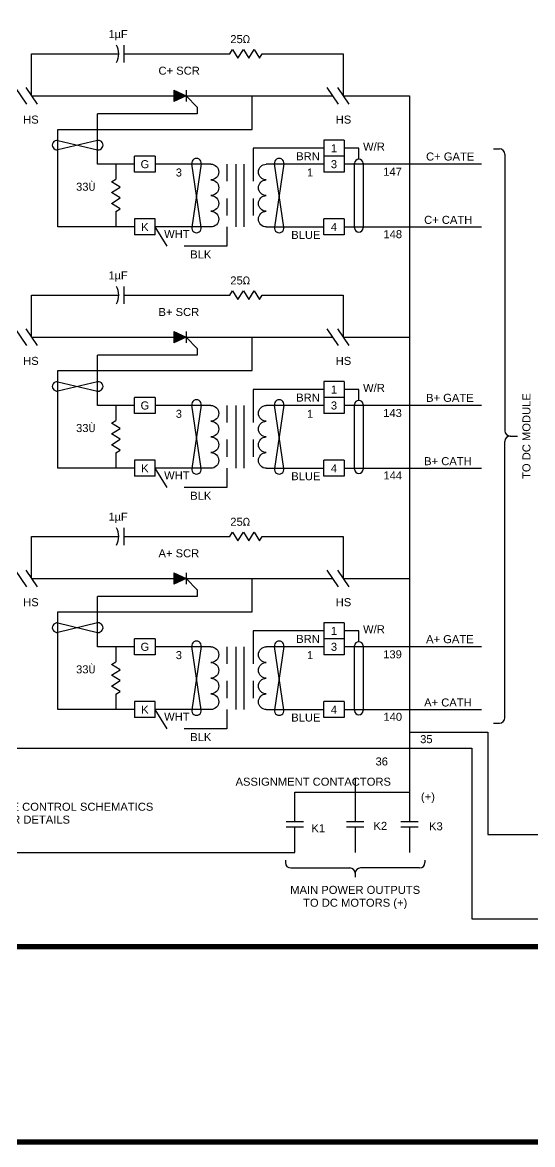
# Model space of a CAD drawing. Extents: x 1.5 to 19.5, y -3 to 8.3.
# Drawn here: x 7.22 to 10.21, y -2.97 to 3.6 of the extents above; entities that cross this region are included whole.
import ezdxf
from ezdxf.enums import TextEntityAlignment as Align

# ---------------------------------------------------------------- set-up
doc = ezdxf.new("R2010")
doc.units = 0
doc.header["$MEASUREMENT"] = 0
doc.linetypes.add('DASHED2', pattern=[0.375, 0.25, -0.125])
doc.layers.get('0').update_dxf_attribs({"linetype": 'CONTINUOUS'})
doc.layers.add('DRAWING', color=7, linetype='CONTINUOUS')
doc.styles.get("Standard").update_dxf_attribs({"font": 'ARIAL.TTF'})

# ---------------------------------------------------------------- blocks, each defined once
blk = doc.blocks.new('resistor')
for p, q in [((0, 0), (0.0156, 0.0254)), ((0.0156, 0.0254), (0.0469, -0.0254)), ((0.0469, -0.0254), (0.0799, 0.0254)), ((0.0799, 0.0254), (0.1111, -0.0254)), ((0.1111, -0.0254), (0.1424, 0.0254)), ((0.1424, 0.0254), (0.1736, -0.0254)), ((0.1736, -0.0254), (0.1892, 0))]:
    blk.add_line(p, q)
blk = doc.blocks.new('coil')
for centre in [(0.046, 0), (0.1379, 0), (0.2298, 0), (0.3217, 0)]:
    blk.add_arc(centre, 0.046, 0, 180)
blk = doc.blocks.new('pcap')
blk.add_line((0, 0.0508), (0, -0.0508))
blk.add_arc((0.1367, 0), 0.1055, 151.227, 208.773)
blk = doc.blocks.new('diode')
blk.add_hatch(color=256).paths.add_polyline_path([(0.0721, 0), (0, 0.0333), (0, -0.0333)])
for p, q in [((0, 0.0333), (0.0721, 0)), ((0, 0.0333), (0, -0.0333)), ((0.0721, 0), (0, -0.0333)), ((0.0721, 0.0333), (0.0721, -0.0333))]:
    blk.add_line(p, q)
blk = doc.blocks.new('npcap')
for p, q in [((0, 0.0508), (0, -0.0508)), ((0.0312, 0.0508), (0.0312, -0.0508))]:
    blk.add_line(p, q)

msp = doc.modelspace()

# ---------------------------------------------------------------- linework, layer by layer
at = {"color": 7, "const_width": 0.031}
msp.add_lwpolyline([(19.4486, -2.9542), (19.4486, 8.2458), (1.5286, 8.2458), (1.5286, -2.9542)], close=True, dxfattribs=at)
msp.add_lwpolyline([(1.5286, -1.8117), (19.4486, -1.8117)], dxfattribs=at)
at = {"layer": 'DRAWING', "color": 7}
for p, q in [((7.2782, 3.1696), (7.2782, 3.4163)), ((7.2782, 3.4163), (7.7876, 3.4163)), ((7.8188, 3.4163), (8.4369, 3.4163)), ((8.6262, 3.4163), (9.1007, 3.4163)), ((9.1007, 3.4163), (9.1007, 3.1696)), ((7.1821, 3.2179), (7.2486, 3.1205)), ((7.245, 3.2183), (7.3114, 3.1209)), ((7.2782, 3.1696), (9.0376, 3.1696)), ((8.1822, 3.1696), (8.2474, 3.1041)), ((8.5692, 2.9739), (8.5692, 3.1696)), ((9.0046, 3.2179), (9.0711, 3.1205)), ((9.0675, 3.2183), (9.1339, 3.1209)), ((9.1007, 3.1696), (9.4887, 3.1696)), ((9.4887, 3.1696), (9.4887, -1.0796)), ((8.2474, 3.1041), (8.2474, 3.0638)), ((8.2474, 3.0638), (7.6628, 3.0638)), ((7.6628, 2.7699), (7.6628, 3.0638)), ((7.4324, 2.4023), (7.4324, 2.9739)), ((7.4324, 2.9739), (8.5692, 2.9739)), ((7.6645, 2.9094), (7.4307, 2.8546)), ((7.4307, 2.9094), (7.6645, 2.8546)), ((9.1073, 2.91), (8.9868, 2.91)), ((8.9868, 2.91), (8.9868, 2.7233)), ((9.1073, 2.91), (9.1073, 2.7233)), ((8.9868, 2.8633), (8.5736, 2.8633)), ((8.5736, 2.8633), (8.5736, 2.7699)), ((9.1923, 2.8633), (9.1073, 2.8633)), ((9.1923, 2.7996), (9.1923, 2.8633)), ((9.9796, 2.8593), (10.0154, 2.8593)), ((10.0467, 2.8281), (10.0467, 1.2095)), ((7.8807, 2.7699), (7.6628, 2.7699)), ((7.7717, 2.7699), (7.7717, 2.6822)), ((8.0012, 2.8166), (7.8807, 2.8166)), ((8.3272, 2.7699), (8.0012, 2.7699)), ((8.2704, 2.7717), (8.2156, 2.4006)), ((8.2704, 2.4006), (8.2156, 2.7717)), ((8.472, 2.7699), (8.472, 2.4023)), ((8.5189, 2.7699), (8.5189, 2.4023)), ((8.9868, 2.7699), (8.6509, 2.7699)), ((8.754, 2.4006), (8.6992, 2.7717)), ((8.754, 2.7717), (8.6992, 2.4006)), ((9.1073, 2.8166), (8.9868, 2.8166)), ((9.9103, 2.7699), (9.1073, 2.7699)), ((9.1676, 2.3973), (9.1676, 2.775)), ((9.2169, 2.775), (9.2169, 2.3973)), ((8.0012, 2.7233), (7.8807, 2.7233)), ((9.1073, 2.7233), (8.9868, 2.7233)), ((7.7717, 2.4929), (7.7717, 2.4023)), ((8.0012, 2.449), (7.8807, 2.449)), ((8.9868, 2.3556), (8.9868, 2.449)), ((9.1073, 2.449), (8.9868, 2.449)), ((9.1073, 2.449), (9.1073, 2.3556)), ((7.8807, 2.4023), (7.4324, 2.4023)), ((8.3272, 2.4023), (8.0012, 2.4023)), ((8.4212, 2.4023), (8.4212, 2.2891)), ((8.6509, 2.4023), (8.9868, 2.4023)), ((9.1073, 2.4023), (9.9103, 2.4023)), ((8.0012, 2.3556), (7.8807, 2.3556)), ((9.1073, 2.3556), (8.9868, 2.3556)), ((7.2782, 2.0036), (7.7876, 2.0036)), ((7.2782, 1.7568), (7.2782, 2.0036)), ((7.8188, 2.0036), (8.4369, 2.0036)), ((8.6262, 2.0036), (9.1007, 2.0036)), ((9.1007, 2.0036), (9.1007, 1.7568)), ((7.1821, 1.8051), (7.2486, 1.7077)), ((7.245, 1.8055), (7.3114, 1.7081)), ((9.0046, 1.8051), (9.0711, 1.7077)), ((9.0675, 1.8055), (9.1339, 1.7081)), ((7.2782, 1.7568), (9.0376, 1.7568)), ((8.1822, 1.7568), (8.2474, 1.6913)), ((8.5692, 1.5611), (8.5692, 1.7568)), ((9.1007, 1.7568), (9.4887, 1.7568)), ((8.2474, 1.6511), (7.6628, 1.6511)), ((7.6628, 1.3572), (7.6628, 1.6511)), ((8.2474, 1.6913), (8.2474, 1.6511)), ((7.4324, 1.5611), (8.5692, 1.5611)), ((7.4324, 0.9895), (7.4324, 1.5611)), ((7.4307, 1.4966), (7.6645, 1.4418)), ((7.6645, 1.4966), (7.4307, 1.4418)), ((8.9868, 1.4506), (8.5736, 1.4506)), ((8.5736, 1.4506), (8.5736, 1.3572)), ((8.9868, 1.4972), (8.9868, 1.3105)), ((9.1073, 1.4972), (8.9868, 1.4972)), ((9.1073, 1.4972), (9.1073, 1.3105)), ((9.1923, 1.4506), (9.1073, 1.4506)), ((9.1923, 1.3868), (9.1923, 1.4506)), ((8.0012, 1.4039), (7.8807, 1.4039)), ((9.1073, 1.4039), (8.9868, 1.4039)), ((7.8807, 1.3572), (7.6628, 1.3572)), ((7.7717, 1.3572), (7.7717, 1.2694)), ((8.3272, 1.3572), (8.0012, 1.3572)), ((8.2704, 0.9878), (8.2156, 1.3589)), ((8.2704, 1.3589), (8.2156, 0.9878)), ((8.472, 1.3572), (8.472, 0.9895)), ((8.5189, 1.3572), (8.5189, 0.9895)), ((8.9868, 1.3572), (8.6509, 1.3572)), ((8.754, 1.3589), (8.6992, 0.9878)), ((8.754, 0.9878), (8.6992, 1.3589)), ((9.9103, 1.3572), (9.1073, 1.3572)), ((9.1676, 0.9845), (9.1676, 1.3622)), ((9.2169, 1.3622), (9.2169, 0.9845)), ((8.0012, 1.3105), (7.8807, 1.3105)), ((9.1073, 1.3105), (8.9868, 1.3105)), ((10.0467, -0.4716), (10.0467, 1.147)), ((10.0779, 1.1782), (10.1204, 1.1782)), ((7.7717, 1.0802), (7.7717, 0.9895)), ((7.8807, 0.9895), (7.4324, 0.9895)), ((8.0012, 1.0362), (7.8807, 1.0362)), ((8.3272, 0.9895), (8.0012, 0.9895)), ((8.4212, 0.9895), (8.4212, 0.8763)), ((8.6509, 0.9895), (8.9868, 0.9895)), ((9.1073, 1.0362), (8.9868, 1.0362)), ((8.9868, 0.9428), (8.9868, 1.0362)), ((9.1073, 1.0362), (9.1073, 0.9428)), ((9.1073, 0.9895), (9.9103, 0.9895)), ((8.0012, 0.9428), (7.8807, 0.9428)), ((9.1073, 0.9428), (8.9868, 0.9428)), ((7.2782, 0.5908), (7.7876, 0.5908)), ((7.2782, 0.344), (7.2782, 0.5908)), ((7.8188, 0.5908), (8.4369, 0.5908)), ((8.6262, 0.5908), (9.1007, 0.5908)), ((9.1007, 0.5908), (9.1007, 0.344)), ((7.1821, 0.3923), (7.2486, 0.2949)), ((7.245, 0.3927), (7.3114, 0.2953)), ((7.2782, 0.344), (9.0376, 0.344)), ((8.1822, 0.344), (8.2474, 0.2785)), ((8.5692, 0.1484), (8.5692, 0.344)), ((9.0046, 0.3923), (9.0711, 0.2949)), ((9.0675, 0.3927), (9.1339, 0.2953)), ((9.1007, 0.344), (9.4887, 0.344)), ((8.2474, 0.2785), (8.2474, 0.2383)), ((8.2474, 0.2383), (7.6628, 0.2383)), ((7.6628, -0.0556), (7.6628, 0.2383)), ((7.4324, 0.1484), (8.5692, 0.1484)), ((7.4324, -0.4233), (7.4324, 0.1484)), ((7.4307, 0.0838), (7.6645, 0.029)), ((7.6645, 0.0838), (7.4307, 0.029)), ((8.9868, 0.0845), (8.9868, -0.1023)), ((9.1073, 0.0845), (8.9868, 0.0845)), ((9.1073, 0.0845), (9.1073, -0.1023)), ((8.9868, 0.0378), (8.5736, 0.0378)), ((8.5736, 0.0378), (8.5736, -0.0556)), ((9.1923, 0.0378), (9.1073, 0.0378)), ((9.1923, -0.026), (9.1923, 0.0378)), ((7.8807, -0.0556), (7.6628, -0.0556)), ((7.7717, -0.0556), (7.7717, -0.1434)), ((8.0012, -0.0089), (7.8807, -0.0089)), ((8.3272, -0.0556), (8.0012, -0.0556)), ((8.2704, -0.425), (8.2156, -0.0539)), ((8.2704, -0.0539), (8.2156, -0.425)), ((8.472, -0.0556), (8.472, -0.4233)), ((8.5189, -0.0556), (8.5189, -0.4233)), ((8.9868, -0.0556), (8.6509, -0.0556)), ((8.754, -0.0539), (8.6992, -0.425)), ((8.754, -0.425), (8.6992, -0.0539)), ((9.1073, -0.0089), (8.9868, -0.0089)), ((9.9103, -0.0556), (9.1073, -0.0556)), ((9.1676, -0.4283), (9.1676, -0.0506)), ((9.2169, -0.0506), (9.2169, -0.4283)), ((8.0012, -0.1023), (7.8807, -0.1023)), ((9.1073, -0.1023), (8.9868, -0.1023)), ((7.7717, -0.3326), (7.7717, -0.4233)), ((8.0012, -0.3766), (7.8807, -0.3766)), ((9.1073, -0.3766), (8.9868, -0.3766)), ((8.9868, -0.47), (8.9868, -0.3766)), ((9.1073, -0.3766), (9.1073, -0.47)), ((7.8807, -0.4233), (7.4324, -0.4233)), ((8.3272, -0.4233), (8.0012, -0.4233)), ((8.4212, -0.4233), (8.4212, -0.5365)), ((8.6509, -0.4233), (8.9868, -0.4233)), ((9.1073, -0.4233), (9.9103, -0.4233)), ((8.0012, -0.47), (7.8807, -0.47)), ((9.1073, -0.47), (8.9868, -0.47)), ((9.9796, -0.5029), (10.0154, -0.5029)), ((9.4887, -0.555), (9.9473, -0.555)), ((9.9473, -0.555), (9.9473, -1.1542)), ((2.7514, -0.649), (9.8532, -0.649)), ((9.8532, -0.649), (9.8532, -1.6477)), ((9.1712, -0.8252), (9.1712, -1.0796)), ((8.8185, -0.9074), (9.4887, -0.9074)), ((8.8185, -1.0796), (8.8185, -0.9074)), ((8.8185, -1.2599), (8.8185, -1.1109)), ((9.1712, -1.1109), (9.1712, -1.2599)), ((9.4887, -1.1109), (9.4887, -1.2599)), ((9.9473, -1.1542), (10.9585, -1.1542)), ((6.4669, -1.2599), (8.8185, -1.2599)), ((8.7631, -1.3052), (8.7631, -1.319)), ((9.5794, -1.3052), (9.5794, -1.319)), ((8.7943, -1.3503), (9.14, -1.3503)), ((9.5481, -1.3503), (9.2025, -1.3503)), ((9.1712, -1.3815), (9.1712, -1.4049)), ((9.8532, -1.6477), (13.3983, -1.6477))]:
    msp.add_line(p, q, dxfattribs=at)
at = {"layer": 'DRAWING', "color": 7, "linetype": 'DASHED2'}
for p, q in [((7.8807, 2.7233), (7.8807, 2.8166)), ((8.0012, 2.8166), (8.0012, 2.7233)), ((7.8807, 2.449), (7.8807, 2.3556)), ((8.0012, 2.3556), (8.0012, 2.449)), ((8.0702, 2.2891), (8.0012, 2.4023)), ((8.4212, 2.2891), (8.0702, 2.2891)), ((7.8807, 1.3105), (7.8807, 1.4039)), ((8.0012, 1.4039), (8.0012, 1.3105)), ((7.8807, 1.0362), (7.8807, 0.9428)), ((8.0012, 0.9428), (8.0012, 1.0362)), ((8.0702, 0.8763), (8.0012, 0.9895)), ((8.4212, 0.8763), (8.0702, 0.8763)), ((7.8807, -0.1023), (7.8807, -0.0089)), ((8.0012, -0.0089), (8.0012, -0.1023)), ((7.8807, -0.3766), (7.8807, -0.47)), ((8.0012, -0.47), (8.0012, -0.3766)), ((8.0702, -0.5365), (8.0012, -0.4233)), ((8.4212, -0.5365), (8.0702, -0.5365))]:
    msp.add_line(p, q, dxfattribs=at)
at = {"layer": 'DRAWING', "color": 7, "linetype": 'DASHED2', "ltscale": 0.1875}
for p, q in [((8.4212, 2.7699), (8.4212, 2.4023)), ((8.5736, 2.7699), (8.5736, 2.4023)), ((8.4212, 1.3572), (8.4212, 0.9895)), ((8.5736, 1.3572), (8.5736, 0.9895)), ((8.4212, -0.0556), (8.4212, -0.4233)), ((8.5736, -0.0556), (8.5736, -0.4233))]:
    msp.add_line(p, q, dxfattribs=at)
at = {"layer": 'DRAWING', "color": 7}
for centre, radius, start, end in [((7.4267, 2.882), 0.0277, 81.60005, 278.39995), ((7.6685, 2.882), 0.0277, 261.60005, 98.39995), ((10.0154, 2.8281), 0.0312, 0, 90), ((8.243, 2.7757), 0.0277, 351.60005, 188.39995), ((8.7266, 2.7757), 0.0277, 351.60005, 188.39995), ((9.1923, 2.775), 0.0246, 0, 180), ((8.243, 2.3965), 0.0277, 171.60005, 8.39995), ((8.7266, 2.3965), 0.0277, 171.60005, 8.39995), ((9.1923, 2.3973), 0.0246, 180, 0), ((7.4267, 1.4692), 0.0277, 81.60005, 278.39995), ((7.6685, 1.4692), 0.0277, 261.60005, 98.39995), ((8.243, 1.3629), 0.0277, 351.60005, 188.39995), ((8.7266, 1.3629), 0.0277, 351.60005, 188.39995), ((9.1923, 1.3622), 0.0246, 0, 180), ((10.0779, 1.2095), 0.0312, 180, 270), ((10.0779, 1.147), 0.0312, 90, 180), ((8.243, 0.9837), 0.0277, 171.60005, 8.39995), ((8.7266, 0.9837), 0.0277, 171.60005, 8.39995), ((9.1923, 0.9845), 0.0246, 180, 0), ((7.4267, 0.0564), 0.0277, 81.60005, 278.39995), ((7.6685, 0.0564), 0.0277, 261.60005, 98.39995), ((8.243, -0.0498), 0.0277, 351.60005, 188.39995), ((8.7266, -0.0498), 0.0277, 351.60005, 188.39995), ((9.1923, -0.0506), 0.0246, 0, 180), ((8.243, -0.429), 0.0277, 171.60005, 8.39995), ((8.7266, -0.429), 0.0277, 171.60005, 8.39995), ((9.1923, -0.4283), 0.0246, 180, 0), ((10.0154, -0.4716), 0.0312, 270, 0), ((8.7943, -1.319), 0.0312, 180, 270), ((9.14, -1.3815), 0.0312, 0, 90), ((9.2025, -1.3815), 0.0312, 90, 180), ((9.5481, -1.319), 0.0312, 270, 0)]:
    msp.add_arc(centre, radius, start, end, dxfattribs=at)

# ---------------------------------------------------------------- block references
for name, p, rotation in [('pcap', (7.8188, 3.4163), 180), ('pcap', (7.8188, 2.0036), 180), ('pcap', (7.8188, 0.5908), 180), ('npcap', (8.8185, -1.0796), 270), ('npcap', (9.1712, -1.0796), 270), ('npcap', (9.4887, -1.0796), 270)]:
    msp.add_blockref(name, p, dxfattribs=dict(at, rotation=rotation))
for name, p in [('resistor', (8.4369, 3.4163)), ('diode', (8.11, 3.1696)), ('resistor', (8.4369, 2.0036)), ('diode', (8.11, 1.7568)), ('resistor', (8.4369, 0.5908)), ('diode', (8.11, 0.344))]:
    msp.add_blockref(name, p, dxfattribs=at)
at = {"layer": 'DRAWING', "color": 7, "xscale": -1}
for name, p, rotation in [('coil', (8.3272, 2.4023), 270), ('coil', (8.6509, 2.7699), 90), ('resistor', (7.7717, 2.4929), 270), ('coil', (8.3272, 0.9895), 270), ('coil', (8.6509, 1.3572), 90), ('resistor', (7.7717, 1.0802), 270), ('coil', (8.3272, -0.4233), 270), ('coil', (8.6509, -0.0556), 90), ('resistor', (7.7717, -0.3326), 270)]:
    msp.add_blockref(name, p, dxfattribs=dict(at, rotation=rotation))

# ---------------------------------------------------------------- texts
at = {"layer": 'DRAWING', "color": 7}
for s, height, p in [('C+ SCR', 0.04688, (8.0204, 3.2939)), ('HS', 0.04688, (7.2286, 3.0076)), ('HS', 0.04688, (9.0572, 3.0076)), ('W/R', 0.04688, (9.2172, 2.8497)), ('BRN', 0.04688, (8.8259, 2.7928)), ('C+ GATE', 0.04688, (9.5859, 2.7913)), ('1', 0.0469, (8.8893, 2.6979)), ('147', 0.04688, (9.3349, 2.7024)), ('C+ CATH', 0.04688, (9.5744, 2.4205)), ('BLUE', 0.04688, (8.7971, 2.3324)), ('148', 0.04688, (9.3362, 2.3367)), ('B+ SCR', 0.04688, (8.0204, 1.8812)), ('HS', 0.04688, (7.2286, 1.5949)), ('HS', 0.04688, (9.0572, 1.5949)), ('W/R', 0.04688, (9.2172, 1.4369)), ('BRN', 0.04688, (8.8259, 1.38)), ('B+ GATE', 0.04688, (9.5859, 1.3785)), ('1', 0.0469, (8.8893, 1.2851)), ('143', 0.04688, (9.3349, 1.2896)), ('B+ CATH', 0.04688, (9.5744, 1.0078)), ('BLUE', 0.04688, (8.7971, 0.9196)), ('144', 0.04688, (9.3362, 0.924)), ('A+ SCR', 0.04688, (8.0204, 0.4684)), ('HS', 0.04688, (7.2286, 0.1821)), ('HS', 0.04688, (9.0572, 0.1821)), ('W/R', 0.04688, (9.2172, 0.0241)), ('BRN', 0.04688, (8.8259, -0.0328)), ('A+ GATE', 0.04688, (9.5859, -0.0343)), ('1', 0.0469, (8.8893, -0.1277)), ('139', 0.04688, (9.3349, -0.1232)), ('A+ CATH', 0.04688, (9.5744, -0.405)), ('BLUE', 0.04688, (8.7971, -0.4931)), ('140', 0.04688, (9.3362, -0.4888)), ('35', 0.04688, (9.5512, -0.6197)), ('36', 0.04688, (9.2901, -0.7502)), ('ASSIGNMENT CONTACTORS', 0.046875, (8.4711, -0.8688)), ('(+)', 0.04688, (9.5559, -0.9565)), ('SEE CONTROL SCHEMATICS', 0.046875, (7.0735, -1.0154)), ('FOR DETAILS', 0.046875, (7.0735, -1.0907)), ('K1', 0.04688, (8.915, -1.1416)), ('K2', 0.04688, (9.2782, -1.1273)), ('K3', 0.04688, (9.6034, -1.1297))]:
    msp.add_text(s, height=height, dxfattribs=at).set_placement(p)
for s, p in [('1', (9.047, 2.8633)), ('G', (7.941, 2.7699)), ('3', (9.047, 2.7699)), ('K', (7.941, 2.4023)), ('4', (9.047, 2.4023)), ('1', (9.047, 1.4506)), ('G', (7.941, 1.3572)), ('3', (9.047, 1.3572)), ('K', (7.941, 0.9895)), ('4', (9.047, 0.9895)), ('1', (9.047, 0.0378)), ('G', (7.941, -0.0556)), ('3', (9.047, -0.0556)), ('K', (7.941, -0.4233)), ('4', (9.047, -0.4233))]:
    msp.add_text(s, height=0.0469, dxfattribs=at).set_placement(p, align=Align.MIDDLE_CENTER)
at = {"layer": 'DRAWING', "color": 7, "linetype": 'DASHED2'}
for s, height, p in [('3', 0.0469, (8.1214, 2.6979)), ('WHT', 0.04688, (8.0534, 2.3377)), ('BLK', 0.04688, (8.2059, 2.2182)), ('3', 0.0469, (8.1214, 1.2851)), ('WHT', 0.04688, (8.0534, 0.9249)), ('BLK', 0.04688, (8.2059, 0.8054)), ('3', 0.0469, (8.1214, -0.1277)), ('WHT', 0.04688, (8.0534, -0.4879)), ('BLK', 0.04688, (8.2059, -0.6074))]:
    msp.add_text(s, height=height, dxfattribs=at).set_placement(p)
at = {"layer": 'DRAWING', "color": 7}
msp.add_text('TO DC MODULE', height=0.046875, rotation=90, dxfattribs=at).set_placement((10.1965, 1.1782), align=Align.CENTER)
for s, p in [('MAIN POWER OUTPUTS', (9.1712, -1.5021)), ('TO DC MOTORS (+)', (9.1712, -1.5774))]:
    msp.add_text(s, height=0.046875, dxfattribs=at).set_placement(p, align=Align.CENTER)
at = {"layer": 'DRAWING', "color": 7, "char_height": 0.046875, "attachment_point": 1}
for s, insert, width in [('1{\\fGreekC|b0|i0|c0|p0;µ}F', (7.728, 3.5552), 0.140625), ('25{\\fTahoma|b0|i0|c161|p32;Ω}', (8.4406, 3.5255), 0.171875), ('33{\\fTahoma|b0|i0|c161|p32;Ù}', (7.5382, 2.6613), 0.171875), ('1{\\fGreekC|b0|i0|c0|p0;µ}F', (7.728, 2.1424), 0.140625), ('25{\\fTahoma|b0|i0|c161|p32;Ω}', (8.4406, 2.1127), 0.171875), ('33{\\fTahoma|b0|i0|c161|p32;Ù}', (7.5382, 1.2485), 0.171875), ('1{\\fGreekC|b0|i0|c0|p0;µ}F', (7.728, 0.7296), 0.140625), ('25{\\fTahoma|b0|i0|c161|p32;Ω}', (8.4406, 0.6999), 0.171875), ('33{\\fTahoma|b0|i0|c161|p32;Ù}', (7.5382, -0.1642), 0.171875)]:
    msp.add_mtext(s, dxfattribs=dict(at, insert=insert, width=width))

doc.saveas('drawing.dxf')
